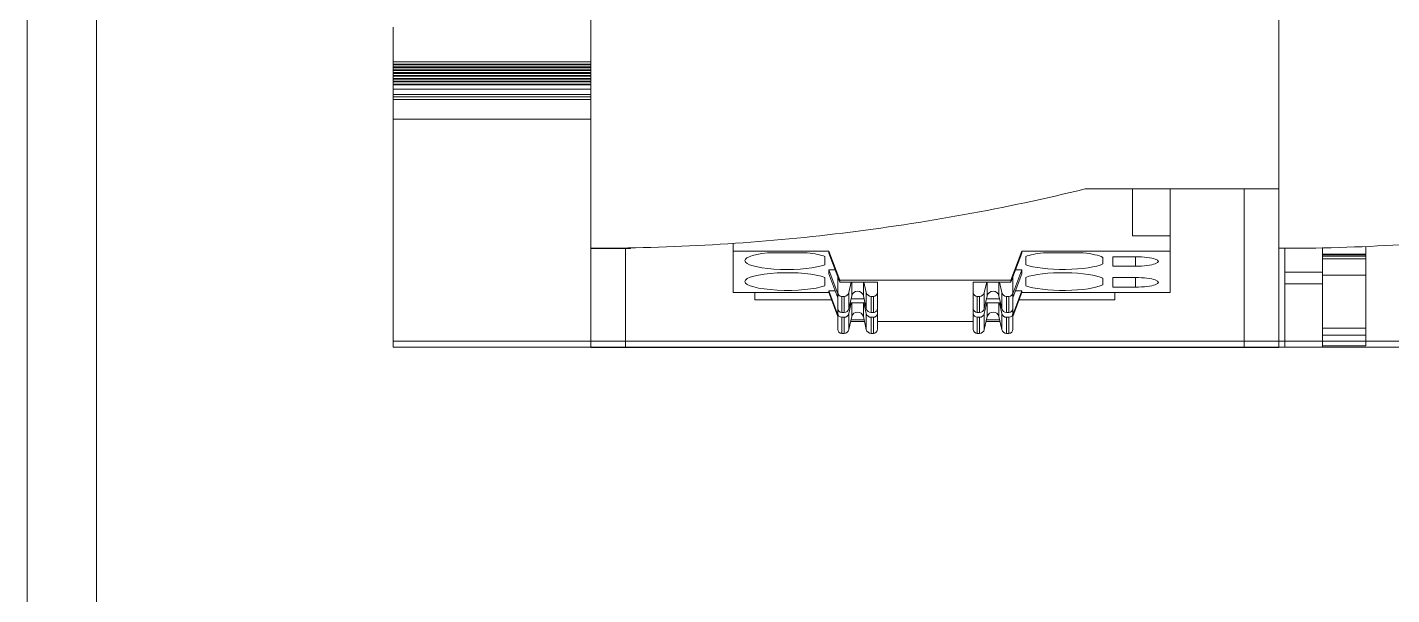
# Model space of a CAD drawing. Header units: millimetres. Extents: x 1359 to 3577, y 1333 to 3557.
# Drawn here: x 2513.1 to 2582.1, y 2894.1 to 2922.7 of the extents above; entities that cross this region are included whole.
import ezdxf

# ---------------------------------------------------------------- set-up
doc = ezdxf.new("R2010")
doc.units = ezdxf.units.MM
doc.set_wipeout_variables(frame=1)
doc.layers.add('000-PI-Oprema', color=30, linetype='Continuous', lineweight=5)
doc.layers.add('000-PI-ORMAR', color=2, linetype='Continuous')
doc.layers.add('002-PI-Kabelska kanalica', color=150, linetype='Continuous')

# ---------------------------------------------------------------- blocks, each defined once
blk = doc.blocks.new('montazna 2000x1000')
at = {"layer": '000-PI-ORMAR', "color": 0, "linetype": 'ByBlock', "lineweight": 0}
blk.add_line((0, 1890), (0, 0), dxfattribs=at)
blk = doc.blocks.new('IM 155-5 PN ST - 6ES7155-5AA01-0AB0')
blk.add_wipeout([(0, 147.007), (34.8, 147.007), (34.8, 0), (0, 0)])
at = {"color": 0, "linetype": 'ByBlock', "lineweight": 0, "ltscale": 0.25}
blk.add_lwpolyline([(0, 147.007), (34.8, 147.007), (34.8, 0), (0, 0), (0, 147.007)], dxfattribs=at)
at = {"layer": '000-PI-Oprema', "color": 0, "linetype": 'ByBlock', "lineweight": 0}
for p, q in [((27.395, 8.007), (27.395, 5.643)), ((29.295, 5.643), (29.295, 8.007)), ((33.044, 0), (33.044, 8.016)), ((34.8, 7.957), (34.8, 0)), ((27.395, 5.643), (29.295, 5.643)), ((29.295, 5.643), (29.295, 4.861)), ((0.301, 5.007), (0, 5.007)), ((0.301, 5.007), (0, 5.007)), ((2, 5), (0, 5)), ((0, 4.952), (0, 0)), ((1.756, 5), (1.756, 0)), ((2, 5), (2, 5.046)), ((7.195, 4.861), (7.195, 5.271)), ((12.04, 4.861), (7.195, 4.861)), ((7.195, 4.861), (7.195, 2.769)), ((12.04, 4.861), (12.04, 4.769)), ((12.586, 3.394), (12.04, 4.861)), ((21.79, 4.861), (21.244, 3.394)), ((21.79, 4.861), (21.79, 4.769)), ((29.295, 4.861), (21.79, 4.861)), ((29.295, 4.861), (29.295, 2.769)), ((8.933, 4.78), (10.946, 4.78)), ((11.84, 4.594), (11.84, 4.175)), ((12.586, 3.302), (12.04, 4.769)), ((21.79, 4.769), (21.244, 3.302)), ((21.99, 4.175), (21.99, 4.594)), ((22.883, 4.78), (24.896, 4.78)), ((25.89, 4.549), (25.89, 4.221)), ((26.4, 4.582), (26.4, 4.104)), ((27.55, 4.582), (26.4, 4.582)), ((27.55, 4.582), (27.55, 4.104)), ((11.84, 3.538), (11.84, 3.119)), ((12.04, 3.917), (12.49, 2.707)), ((12.04, 3.917), (12.04, 3.713)), ((12.357, 3.917), (12.04, 3.917)), ((12.49, 2.504), (12.04, 3.713)), ((12.49, 3.56), (12.49, 2.773)), ((21.34, 2.707), (21.79, 3.917)), ((21.79, 3.713), (21.34, 2.504)), ((21.34, 3.56), (21.34, 2.773)), ((21.79, 3.917), (21.472, 3.917)), ((21.79, 3.917), (21.79, 3.713)), ((21.99, 3.538), (21.99, 3.119)), ((25.89, 3.164), (25.89, 3.492)), ((26.4, 4.104), (27.55, 4.104)), ((26.4, 3.526), (26.4, 3.048)), ((27.55, 3.526), (26.4, 3.526)), ((27.55, 3.526), (27.55, 3.048)), ((12.04, 2.769), (7.195, 2.769)), ((8.3, 2.4), (8.3, 2.769)), ((12.04, 2.861), (12.49, 1.651)), ((12.04, 2.861), (12.04, 2.769)), ((12.357, 2.861), (12.04, 2.861)), ((12.49, 1.56), (12.04, 2.769)), ((12.49, 1.962), (12.49, 2.773)), ((21.244, 3.394), (12.586, 3.394)), ((12.586, 3.394), (12.586, 3.302)), ((14.49, 3.302), (12.586, 3.302)), ((13.048, 2.769), (13.169, 3.302)), ((13.048, 1.958), (13.048, 2.769)), ((13.197, 2.612), (13.197, 3.302)), ((13.782, 2.612), (13.782, 3.302)), ((13.81, 3.302), (13.931, 2.769)), ((13.931, 1.958), (13.931, 2.769)), ((14.49, 3.281), (14.49, 3.302)), ((14.49, 2.773), (14.49, 3.281)), ((14.49, 1.962), (14.49, 2.773)), ((21.244, 3.302), (19.34, 3.302)), ((19.34, 3.302), (19.34, 3.281)), ((19.34, 2.773), (19.34, 3.281)), ((19.34, 1.962), (19.34, 2.773)), ((20.019, 3.302), (19.898, 2.769)), ((19.898, 1.958), (19.898, 2.769)), ((20.047, 2.612), (20.047, 3.302)), ((20.632, 2.612), (20.632, 3.302)), ((20.781, 2.769), (20.66, 3.302)), ((20.781, 1.958), (20.781, 2.769)), ((21.244, 3.394), (21.244, 3.302)), ((21.34, 1.651), (21.79, 2.861)), ((21.34, 1.962), (21.34, 2.773)), ((21.79, 2.769), (21.34, 1.56)), ((21.79, 2.861), (21.472, 2.861)), ((21.79, 2.861), (21.79, 2.769)), ((29.295, 2.769), (21.79, 2.769)), ((26.4, 3.048), (27.55, 3.048)), ((26.5, 2.4), (26.5, 2.769)), ((8.3, 2.4), (12.177, 2.4)), ((12.69, 1.766), (12.69, 2.577)), ((12.69, 2.577), (12.804, 2.577)), ((12.804, 1.766), (12.804, 2.577)), ((13.048, 1.958), (13.197, 2.612)), ((13.048, 1.712), (13.169, 2.246)), ((13.865, 2.246), (13.114, 2.246)), ((13.16, 2.45), (13.819, 2.45)), ((13.197, 2.246), (13.197, 1.556)), ((13.782, 2.612), (13.931, 1.958)), ((13.782, 2.246), (13.782, 1.556)), ((13.81, 2.246), (13.931, 1.712)), ((14.175, 1.766), (14.175, 2.577)), ((14.175, 2.577), (14.29, 2.577)), ((14.29, 1.766), (14.29, 2.577)), ((19.654, 2.577), (19.54, 2.577)), ((19.54, 1.766), (19.54, 2.577)), ((19.654, 1.766), (19.654, 2.577)), ((20.047, 2.612), (19.898, 1.958)), ((20.019, 2.246), (19.898, 1.712)), ((20.716, 2.246), (19.964, 2.246)), ((20.01, 2.45), (20.669, 2.45)), ((20.047, 2.246), (20.047, 1.556)), ((20.781, 1.958), (20.632, 2.612)), ((20.632, 2.246), (20.632, 1.556)), ((20.781, 1.712), (20.66, 2.246)), ((21.025, 1.766), (21.025, 2.577)), ((21.14, 2.577), (21.025, 2.577)), ((21.14, 1.766), (21.14, 2.577)), ((21.652, 2.4), (26.5, 2.4)), ((12.49, 1.962), (12.49, 1.716)), ((12.49, 1.716), (12.49, 0.906)), ((12.69, 1.766), (12.804, 1.766)), ((12.69, 1.521), (12.804, 1.521)), ((12.69, 1.521), (12.69, 0.71)), ((12.804, 1.521), (12.804, 0.71)), ((13.048, 1.712), (13.048, 0.902)), ((13.048, 0.902), (13.197, 1.556)), ((13.16, 1.393), (13.819, 1.393)), ((13.782, 1.556), (13.931, 0.902)), ((13.931, 1.712), (13.931, 0.902)), ((14.175, 1.766), (14.29, 1.766)), ((14.175, 1.521), (14.29, 1.521)), ((14.175, 1.521), (14.175, 0.71)), ((14.29, 1.521), (14.29, 0.71)), ((14.49, 1.716), (14.49, 1.962)), ((14.49, 1.716), (14.49, 0.906)), ((19.34, 1.716), (19.34, 1.962)), ((19.34, 1.716), (19.34, 0.906)), ((19.654, 1.766), (19.54, 1.766)), ((19.654, 1.521), (19.54, 1.521)), ((19.54, 1.521), (19.54, 0.71)), ((19.654, 1.521), (19.654, 0.71)), ((19.898, 1.712), (19.898, 0.902)), ((20.047, 1.556), (19.898, 0.902)), ((20.01, 1.393), (20.669, 1.393)), ((20.781, 0.902), (20.632, 1.556)), ((20.781, 1.712), (20.781, 0.902)), ((21.14, 1.766), (21.025, 1.766)), ((21.14, 1.521), (21.025, 1.521)), ((21.025, 1.521), (21.025, 0.71)), ((21.14, 1.521), (21.14, 0.71)), ((21.34, 1.962), (21.34, 1.716)), ((21.34, 1.716), (21.34, 0.906)), ((12.69, 0.71), (12.804, 0.71)), ((13.84, 1.302), (13.139, 1.302)), ((14.175, 0.71), (14.29, 0.71)), ((19.34, 1.302), (14.49, 1.302)), ((19.654, 0.71), (19.54, 0.71)), ((20.69, 1.302), (19.989, 1.302)), ((21.14, 0.71), (21.025, 0.71)), ((1.756, 0), (0, 0)), ((33.044, 0), (1.756, 0)), ((34.8, 0), (33.044, 0))]:
    blk.add_line(p, q, dxfattribs=at)
for centre, major_axis, ratio, start_param, end_param in [((9.94, 4.385), (-2.15, 0), 0.207912, 5.199431, 8.937736), ((9.94, 4.385), (-2.15, 0), 0.207912, 3.628635, 4.225347), ((23.89, 4.385), (-2.15, 0), 0.207912, 5.199431, 5.796143), ((23.89, 4.385), (-2.15, 0), 0.207912, 0.487042, 2.765842), ((23.89, 4.385), (-2.15, 0), 0.207912, 3.517343, 4.225347), ((27.55, 4.343), (1.15, 0), 0.207912, 4.712389, 7.853982), ((9.94, 3.328), (-2.15, 0), 0.207912, 3.628635, 8.937736), ((23.89, 3.328), (2.15, 0), 0.207912, 0.37575, 2.65455), ((27.55, 3.287), (1.15, 0), 0.207912, 4.712389, 7.853982), ((12.69, 2.773), (-0.2, 0), 0.978148, 0, 1.570796), ((12.804, 2.822), (-0.25, 0), 0.978148, 1.570796, 2.923426), ((13.49, 2.549), (0.3, 0), 0.978148, 0.218166, 2.923426), ((14.175, 2.822), (-0.25, 0), 0.978148, 0.218166, 1.570796), ((14.29, 2.773), (-0.2, 0), 0.978148, 1.570796, 3.141593), ((19.54, 2.773), (0.2, 0), 0.978148, 3.141593, 4.712389), ((19.654, 2.822), (0.25, 0), 0.978148, 4.712389, 6.065019), ((20.34, 2.549), (-0.3, 0), 0.978148, 3.359759, 6.065019), ((21.025, 2.822), (0.25, 0), 0.978148, 3.359759, 4.712389), ((21.14, 2.773), (0.2, 0), 0.978148, 4.712389, 6.283185), ((23.89, 3.328), (2.15, 0), 0.207912, 3.628635, 5.907435), ((12.69, 1.962), (-0.2, 0), 0.978148, 0, 1.570796), ((12.69, 1.716), (-0.2, 0), 0.978148, 0, 1.570796), ((12.804, 2.011), (-0.25, 0), 0.978148, 1.570796, 2.923426), ((12.804, 1.765), (-0.25, 0), 0.978148, 1.570796, 2.923426), ((13.49, 1.492), (0.3, 0), 0.978148, 0.218166, 2.923426), ((14.175, 2.011), (-0.25, 0), 0.978148, 0.218166, 1.570796), ((14.175, 1.765), (-0.25, 0), 0.978148, 0.218166, 1.570796), ((14.29, 1.962), (-0.2, 0), 0.978148, 1.570796, 3.141593), ((14.29, 1.716), (-0.2, 0), 0.978148, 1.570796, 3.141593), ((19.54, 1.962), (0.2, 0), 0.978148, 3.141593, 4.712389), ((19.54, 1.716), (0.2, 0), 0.978148, 3.141593, 4.712389), ((19.654, 2.011), (0.25, 0), 0.978148, 4.712389, 6.065019), ((19.654, 1.765), (0.25, 0), 0.978148, 4.712389, 6.065019), ((20.34, 1.492), (-0.3, 0), 0.978148, 3.359759, 6.065019), ((21.025, 2.011), (0.25, 0), 0.978148, 3.359759, 4.712389), ((21.025, 1.765), (0.25, 0), 0.978148, 3.359759, 4.712389), ((21.14, 1.962), (0.2, 0), 0.978148, 4.712389, 6.283185), ((21.14, 1.716), (0.2, 0), 0.978148, 4.712389, 6.283185), ((12.69, 0.906), (-0.2, 0), 0.978148, 0, 1.570796), ((12.804, 0.954), (-0.25, 0), 0.978148, 1.570796, 2.923426), ((14.175, 0.954), (-0.25, 0), 0.978148, 0.218166, 1.570796), ((14.29, 0.906), (-0.2, 0), 0.978148, 1.570796, 3.141593), ((19.54, 0.906), (0.2, 0), 0.978148, 3.141593, 4.712389), ((19.654, 0.954), (0.25, 0), 0.978148, 4.712389, 6.065019), ((21.025, 0.954), (0.25, 0), 0.978148, 3.359759, 4.712389), ((21.14, 0.906), (0.2, 0), 0.978148, 4.712389, 6.283185)]:
    blk.add_ellipse(centre, major_axis=major_axis, ratio=ratio, start_param=start_param, end_param=end_param, dxfattribs=at)
for points, knots in [([(34.8, 8.007), (34.8, 8.859), (34.8, 10.524), (34.8, 12.857), (34.8, 14.973), (34.8, 17.743), (34.8, 21.643), (34.8, 27.557), (34.8, 37.017), (34.8, 50.127), (34.8, 67.357), (34.8, 85.999), (34.8, 103.048), (34.8, 118.245), (34.8, 128.598), (34.8, 136.94), (34.8, 141.966), (34.8, 145.414), (34.8, 147.007)], [0, 0, 0, 0, 0.018357, 0.035822, 0.050221, 0.063898, 0.09543, 0.134182, 0.191169, 0.299064, 0.416456, 0.562341, 0.701008, 0.784589, 0.890964, 0.925157, 0.965428, 1, 1, 1, 1]), ([(25, 8.007), (22.971, 7.513), (20.935, 7.08), (16.848, 6.338), (12.747, 5.717), (8.616, 5.338), (4.47, 5.081), (2.389, 5.013), (0.301, 5.007)], [0, 0, 0, 0, 0.25, 0.25, 0.5, 0.75, 0.75, 1, 1, 1, 1])]:
    blk.add_open_spline(points, degree=3, knots=knots, dxfattribs=at)
for points, degree in [([(34.8, 8.007), (25, 8.007)], 1), ([(0.301, 5.007), (0.301, 5.007), (0.301, 5.007), (0.301, 5.007)], 3)]:
    blk.add_open_spline(points, degree=degree, dxfattribs=at)
blk = doc.blocks.new('S7-1500 DI HF - 6ES7521-1BL00-0AB0')
at = {"layer": '000-PI-Oprema', "color": 0, "linetype": 'ByBlock', "lineweight": 0}
for p, q in [((0.301, 5), (0, 5)), ((0, 4.919), (0, 0)), ((0.3, 4.988), (0.3, 3.795)), ((2.2, 5.049), (2.2, 3.795)), ((4.4, 4.701), (4.4, 5.066)), ((2.2, 4.701), (4.4, 4.701)), ((4.4, 4.671), (2.2, 4.671)), ((4.4, 4.665), (2.2, 4.665)), ((4.4, 4.6), (2.2, 4.6)), ((4.4, 4.463), (2.2, 4.463)), ((4.4, 4.665), (4.4, 4.671)), ((4.4, 4.6), (4.4, 4.665)), ((4.4, 4.6), (4.4, 4.463)), ((4.4, 4.463), (4.4, 3.638)), ((0.3, 3.209), (0.3, 3.795)), ((2.2, 3.795), (0.3, 3.795)), ((2.2, 3.209), (2.2, 3.795)), ((4.4, 3.638), (2.2, 3.638)), ((4.4, 3.638), (4.4, 0.973)), ((2.2, 3.209), (0.3, 3.209)), ((4.4, 0.973), (2.2, 0.973)), ((4.4, 0.973), (4.4, 0.606)), ((30.4, 0), (-0.859, 0)), ((1.941, 0), (0, 0)), ((0.3, 0.012), (2.2, 0.012)), ((2.2, 0.012), (0.3, 0.012)), ((2.2, 0.606), (2.2, 0.076)), ((4.4, 0.606), (2.2, 0.606)), ((2.2, 0.076), (4.4, 0.076)), ((4.4, 0.076), (2.2, 0.076)), ((4.4, 0.606), (4.4, 0.076)), ((4.4, 0.076), (4.4, 0.076))]:
    blk.add_line(p, q, dxfattribs=at)
for points, knots in [([(0, 20.849), (0, 19.341), (0, 16.091), (0, 10.808), (0, 7.033), (0, 5)], [0, 0, 0, 0, 0.285532, 0.615204, 1, 1, 1, 1]), ([(0.301, 5), (2.389, 5.006), (4.469, 5.074), (8.615, 5.331), (10.681, 5.521), (14.797, 6.021), (16.848, 6.331), (20.935, 7.074), (22.971, 7.506), (25, 8)], [0, 0, 0, 0, 0.25, 0.25, 0.5, 0.5, 0.75, 0.75, 1, 1, 1, 1]), ([(2.2, 0.606), (2.2, 0.841), (2.2, 1.518), (2.2, 2.538), (2.2, 3.209)], [0, 0, 0, 0, 0.445928, 1, 1, 1, 1])]:
    blk.add_open_spline(points, degree=3, knots=knots, dxfattribs=at)
for points in [[(0.3, 0.012), (0.3, 0.053), (0.3, 0.343), (0.3, 1.408), (0.3, 2.538), (0.3, 3.209)], [(2.2, 0.012), (2.2, 0.024), (2.2, 0.045), (2.2, 0.076)]]:
    blk.add_open_spline(points, degree=3, dxfattribs=at)
blk = doc.blocks.new('*U53')
at = {"layer": '002-PI-Kabelska kanalica', "color": 0, "linetype": 'ByBlock', "lineweight": 0}
blk.add_line((80, -100), (80, 1572), dxfattribs=at)

msp = doc.modelspace()

# ---------------------------------------------------------------- linework, layer by layer
at = {"layer": '002-PI-Kabelska kanalica', "color": 0, "linetype": 'ByBlock', "lineweight": 0}
for p, q in [((2531.571, 2922.724), (2531.571, 2920.973)), ((2531.571, 2920.973), (2531.571, 2920.864)), ((2531.571, 2920.863), (2531.571, 2920.864)), ((2531.571, 2920.863), (2531.571, 2920.829)), ((2531.571, 2920.829), (2531.571, 2920.721)), ((2531.571, 2920.719), (2531.571, 2920.721)), ((2531.571, 2920.719), (2531.571, 2920.685)), ((2531.571, 2920.685), (2531.571, 2920.577)), ((2531.571, 2920.577), (2531.571, 2920.575)), ((2531.571, 2920.575), (2531.571, 2920.542)), ((2531.571, 2920.542), (2531.571, 2920.434)), ((2531.571, 2920.432), (2531.571, 2920.434)), ((2531.571, 2920.432), (2531.571, 2920.398)), ((2531.571, 2920.398), (2531.571, 2920.29)), ((2531.571, 2920.288), (2531.571, 2920.29)), ((2531.571, 2920.288), (2531.571, 2920.254)), ((2531.571, 2920.254), (2531.571, 2920.146)), ((2531.571, 2920.145), (2531.571, 2920.146)), ((2531.571, 2920.145), (2531.571, 2920.111)), ((2531.571, 2920.111), (2531.571, 2920.003)), ((2531.571, 2920.001), (2531.571, 2920.003)), ((2531.571, 2920.001), (2531.571, 2919.967)), ((2531.571, 2919.967), (2531.571, 2919.859)), ((2531.571, 2919.859), (2531.571, 2919.858)), ((2531.571, 2919.858), (2531.571, 2919.824)), ((2531.571, 2919.824), (2531.571, 2919.599)), ((2531.571, 2919.599), (2531.571, 2919.327)), ((2531.571, 2919.327), (2531.571, 2919.214)), ((2531.571, 2919.214), (2531.571, 2919.078)), ((2531.571, 2919.078), (2531.571, 2918.086)), ((2531.571, 2918.086), (2531.571, 2906.856)), ((2531.571, 2906.856), (2531.571, 2906.556))]:
    msp.add_line(p, q, dxfattribs=at)

# ---------------------------------------------------------------- block references
msp.add_blockref('montazna 2000x1000', (2513.071, 1461.556), dxfattribs=at)
at = {"layer": '002-PI-Kabelska kanalica', "color": 0, "linetype": 'ByBlock', "lineweight": 0, "xscale": -1, "rotation": 180}
msp.add_blockref('*U53', (2436.571, 3251.556), dxfattribs=at)

# ---------------------------------------------------------------- next in the draw order: block references
at = {"layer": '002-PI-Kabelska kanalica', "color": 0, "linetype": 'ByBlock', "lineweight": 0}
msp.add_blockref('IM 155-5 PN ST - 6ES7155-5AA01-0AB0', (2541.571, 2906.55), dxfattribs=at)

# ---------------------------------------------------------------- next in the draw order: linework, layer by layer
for p, q in [((2541.571, 2920.973), (2531.571, 2920.973)), ((2541.571, 2920.864), (2531.571, 2920.864)), ((2541.571, 2920.863), (2531.571, 2920.863)), ((2541.571, 2920.829), (2531.571, 2920.829)), ((2541.571, 2920.721), (2531.571, 2920.721)), ((2541.571, 2920.719), (2531.571, 2920.719)), ((2541.571, 2920.685), (2531.571, 2920.685)), ((2541.571, 2920.577), (2531.571, 2920.577)), ((2541.571, 2920.575), (2531.571, 2920.575)), ((2541.571, 2920.542), (2531.571, 2920.542)), ((2541.571, 2920.434), (2531.571, 2920.434)), ((2541.571, 2920.432), (2531.571, 2920.432)), ((2541.571, 2920.398), (2531.571, 2920.398)), ((2541.571, 2920.29), (2531.571, 2920.29)), ((2541.571, 2920.288), (2531.571, 2920.288)), ((2541.571, 2920.254), (2531.571, 2920.254)), ((2541.571, 2920.146), (2531.571, 2920.146)), ((2541.571, 2920.145), (2531.571, 2920.145)), ((2541.571, 2920.111), (2531.571, 2920.111)), ((2541.571, 2920.003), (2531.571, 2920.003)), ((2541.571, 2920.001), (2531.571, 2920.001)), ((2541.571, 2919.967), (2531.571, 2919.967)), ((2541.571, 2919.859), (2531.571, 2919.859)), ((2541.571, 2919.858), (2531.571, 2919.858)), ((2541.571, 2919.824), (2531.571, 2919.824)), ((2541.571, 2919.599), (2531.571, 2919.599)), ((2541.571, 2919.327), (2531.571, 2919.327)), ((2541.571, 2919.214), (2531.571, 2919.214)), ((2541.571, 2919.078), (2531.571, 2919.078)), ((2541.571, 2918.086), (2531.571, 2918.086)), ((2909.771, 2906.856), (2531.571, 2906.856)), ((2909.771, 2906.556), (2531.571, 2906.556))]:
    msp.add_line(p, q, dxfattribs=at)

# ---------------------------------------------------------------- next in the draw order: block references
msp.add_blockref('S7-1500 DI HF - 6ES7521-1BL00-0AB0', (2576.371, 2906.556), dxfattribs=at)

doc.saveas('drawing.dxf')
